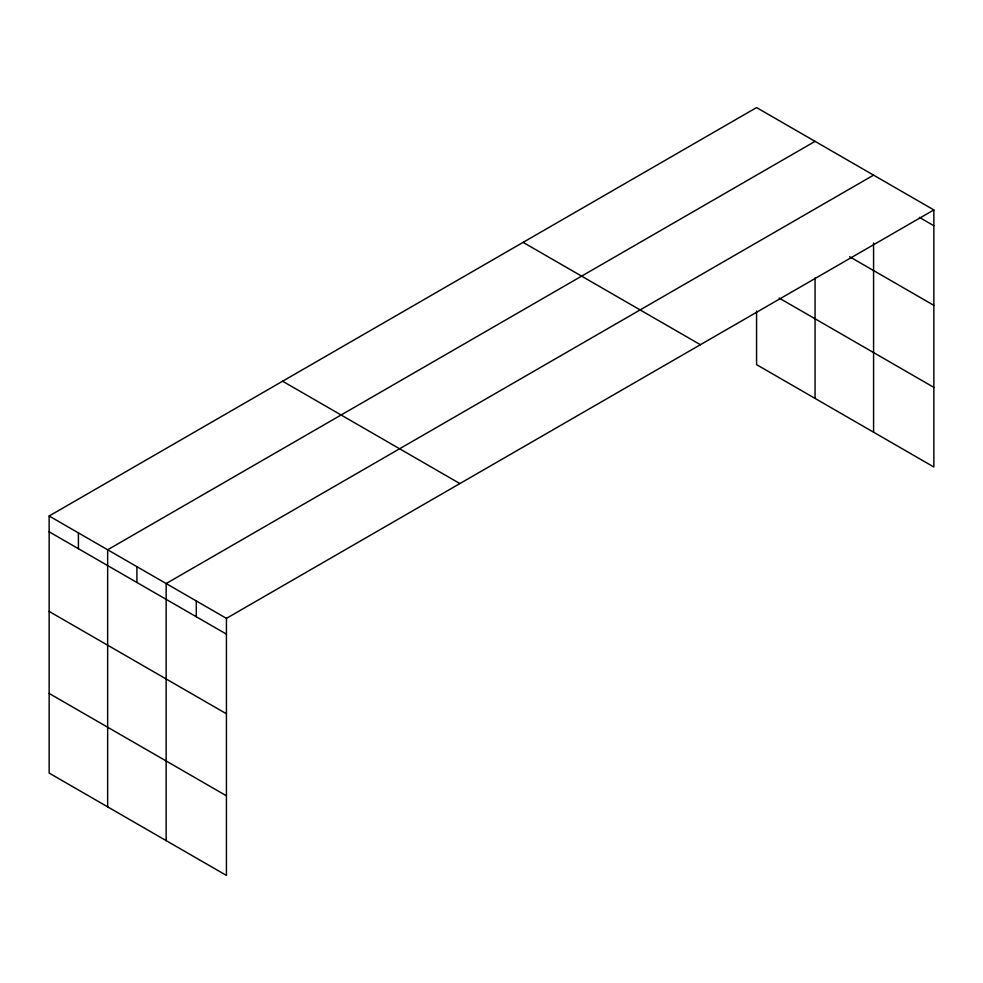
<?xml version="1.0" encoding="UTF-8"?>
<svg xmlns="http://www.w3.org/2000/svg" width="983" height="983" viewBox="0 0 983 983"><rect width="100%" height="100%" fill="white"/><g stroke="black" fill="none" stroke-linecap="round" stroke-linejoin="round"><path stroke-width="1.47" d="M49.15 516.001L226.434 618.356L226.434 875.423L49.15 773.068L49.15 516.001L756.566 107.577L933.85 209.932L933.85 466.999L756.566 364.644L756.566 311.058M815.067 141.355L107.651 549.78L107.651 806.846M873.58 175.134L166.152 583.558L166.152 840.625M226.434 618.356L933.85 209.932M919.437 217.415L933.85 225.734M849.644 256.735L933.85 305.357M779.175 298.082L933.85 387.376M523.116 242.359L700.4 344.714M282.6 381.22L459.884 483.575M49.15 531.803L226.434 634.158M49.15 611.426L226.434 713.769M49.15 693.445L226.434 795.8M873.58 242.985L873.58 432.201M815.067 277.784L815.067 398.422M196.293 600.957L196.293 616.759M136.907 566.663L136.907 582.464M78.407 532.884L78.407 548.686"/></g></svg>
